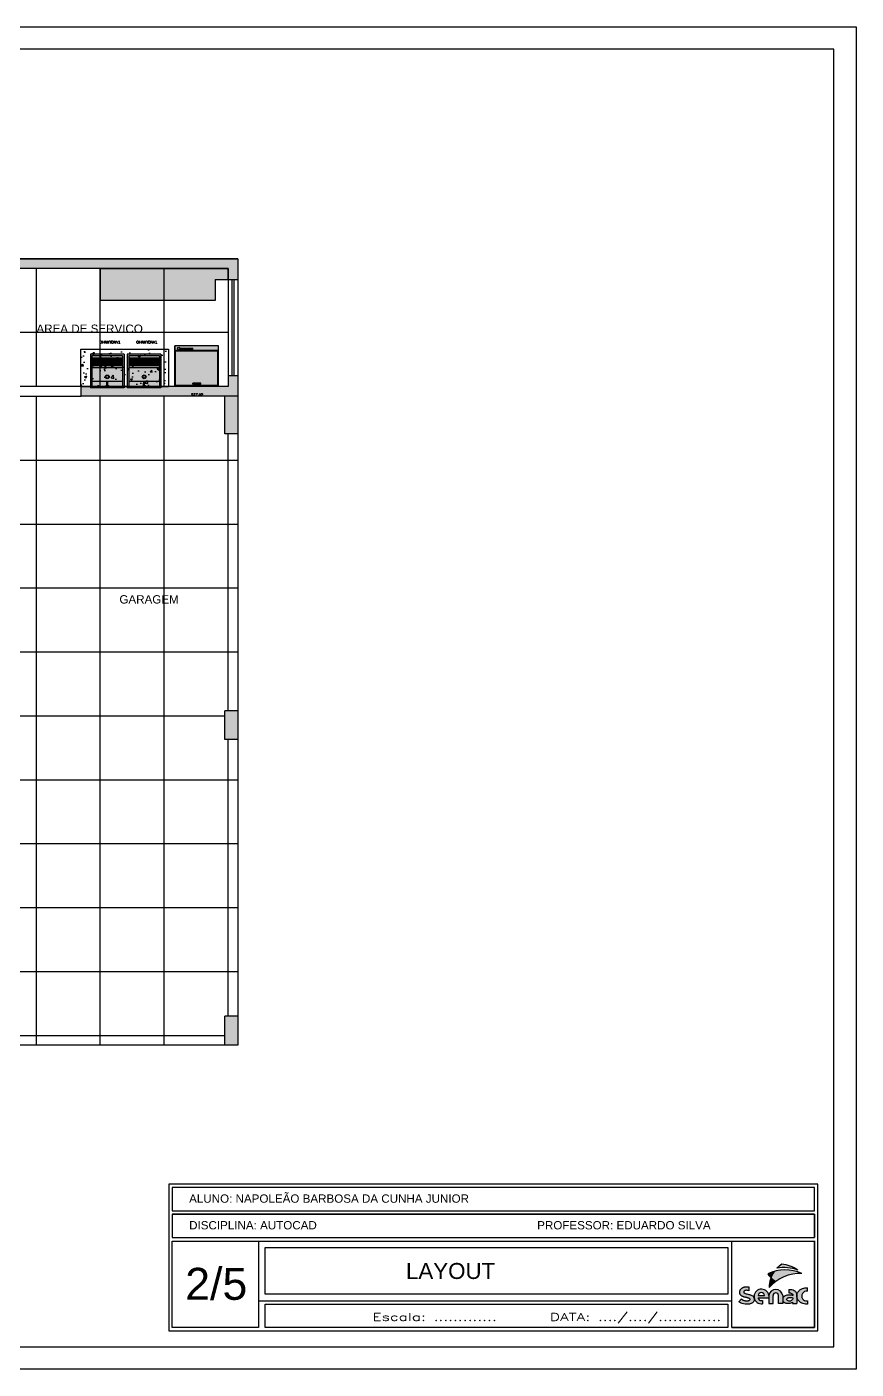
# Model space of a CAD drawing. Extents: x -39 to 242, y 20 to 69.
# Drawn here: x 103.84 to 116.82, y 37.49 to 58.49 of the extents above; entities that cross this region are included whole.
import ezdxf
from ezdxf.enums import TextEntityAlignment as Align

# ---------------------------------------------------------------- set-up
doc = ezdxf.new("R2010")
doc.units = 0
doc.header["$MEASUREMENT"] = 0
doc.layers.get('0').update_dxf_attribs({"linetype": 'CONTINUOUS'})
for name, color, linetype in [('01', 1, 'CONTINUOUS'), ('A6', 6, 'CONTINUOUS'), ('CARIMBO', 2, 'CONTINUOUS'), ('Esquadrias', 2, 'CONTINUOUS'), ('hatch', 1, 'CONTINUOUS'), ('MOBILIARIO', 2, 'CONTINUOUS'), ('PRANCHA', 2, 'CONTINUOUS'), ('solera', 1, 'CONTINUOUS'), ('Texto', 2, 'CONTINUOUS')]:
    doc.layers.add(name, color=color, linetype=linetype)
doc.styles.add('COPLAND', font='arial.ttf', dxfattribs={"height": 0.4})
doc.styles.add('R100-100', font='arial.ttf', dxfattribs={"height": 0.26})
doc.styles.add('R100-50', font='arial.ttf', dxfattribs={"height": 0.13})
doc.styles.add('ROMANS', font='romans.shx')
doc.styles.add('S16', font='SIMPLEX.SHX', dxfattribs={"height": 0.08})
pattern_1 = [(90, (106.9886134813946, 54.71120056739655), (-1, 0), []), (180, (106.9886134813946, 54.71120056739655), (-1.110223024625157e-16, -1), [])]

# ---------------------------------------------------------------- blocks, each defined once
blk = doc.blocks.new('A$C63566167')
h = blk.add_hatch(color=256)
h.dxf.hatch_style = 1
h.set_gradient(color1=(255, 255, 255), color2=(255, 246, 225))
h.paths.add_polyline_path([(2.732080184308927e-08, 0.7388508476098394), (2.732080184308927e-08, 0.2138508476098409), (0.5250000273208004, 0.2138508476098374), (0.5250000273208004, 0.7388508476098394)])
at = {"color": 2}
for p, q in [((2.732080184308927e-08, 0.2138508476098409), (2.732080184308927e-08, 0.7388508476098394)), ((0.02250002732080247, 0.7163508476098386), (0.2400000273208036, 0.7163508476098386)), ((0.02250002732080247, 0.2363508476098382), (0.02250002732080247, 0.7163508476098386)), ((0.02250002732080247, 0.6413508476098393), (0.2565000273208042, 0.6413508476098393)), ((0.2685000273207976, 0.6413508476098393), (0.5025000273207993, 0.6413508476098393)), ((0.2850000273207982, 0.7163508476098386), (0.5025000273207993, 0.7163508476098386)), ((0.5025000273207993, 0.2363508476098382), (0.5025000273207993, 0.7163508476098386)), ((0.5250000273208004, 0.2138508476098373), (0.5250000273208004, 0.7388508476098394)), ((2.732080184308927e-08, 0.2138508476098409), (0.5250000273208004, 0.2138508476098373)), ((0.02250002732080247, 0.2363508476098382), (0.5025000273207993, 0.2363508476098382))]:
    blk.add_line(p, q, dxfattribs=at)
at = {"color": 3}
for p, q in [((0.2550000273208042, 0.6951376441742418), (0.2550000273208042, 0.6638508476098401)), ((0.2550000273208042, 0.6638508476098401), (0.2700000273207976, 0.6638508476098401)), ((0.2565000273208042, 0.6638508476098401), (0.2565000273208042, 0.6367739494023468)), ((0.2565000273208042, 0.6367739494023468), (0.2685000273207976, 0.6367739494023468)), ((0.2685000273207976, 0.6638508476098401), (0.2685000273207976, 0.6367739494023468)), ((0.2700000273207976, 0.6951376441742418), (0.2700000273207976, 0.6638508476098401))]:
    blk.add_line(p, q, dxfattribs=at)
at = {"color": 1}
for p, q in [((0.02250002732080247, 0.4238508476098382), (0.5025000273207993, 0.4238508476098382)), ((0.02250002732080247, 0.393850847609837), (0.5025000273207993, 0.393850847609837)), ((0.02250002732080247, 0.3863508476098403), (0.5025000273207993, 0.3863508476098367)), ((0.02250002732080247, 0.3713508476098397), (0.5025000273207993, 0.3713508476098397)), ((0.02250002732080247, 0.3638508476098394), (0.5025000273207993, 0.3638508476098394)), ((0.02250002732080247, 0.3488508476098389), (0.5025000273207993, 0.3488508476098389)), ((0.02250002732080247, 0.3413508476098386), (0.5025000273207993, 0.3413508476098386)), ((0.02250002732080247, 0.326350847609838), (0.5025000273207993, 0.326350847609838)), ((0.02250002732080247, 0.3188508476098377), (0.5025000273207993, 0.3188508476098377)), ((0.02250002732080247, 0.3038508476098407), (0.5025000273207993, 0.3038508476098372)), ((0.02250002732080247, 0.2963508476098404), (0.5025000273207993, 0.2963508476098369)), ((0.02250002732080247, 0.2813508476098399), (0.5025000273207993, 0.2813508476098399)), ((0.02250002732080247, 0.2738508476098396), (0.5025000273207993, 0.2738508476098396))]:
    blk.add_line(p, q, dxfattribs=at)
at = {"color": 3}
blk.add_circle((0.2625000273207974, 0.7163508476098386), 0.0225, dxfattribs=at)
at = {"color": 1}
for centre, radius in [((0.2625000273207974, 0.7163508476098386), 0.004825787305273689), ((0.2625000273207974, 0.56635084760984), 0.03), ((0.2625000273207974, 0.56635084760984), 0.03), ((0.2625000273207974, 0.56635084760984), 0.0225)]:
    blk.add_circle(centre, radius, dxfattribs=at)
at = {"layer": 'MOBILIARIO'}
blk.add_line((2.732080184308927e-08, 0.7388508476098394), (0.5250000273208004, 0.7388508476098394), dxfattribs=at)
at = {"color": 2, "style": 'S16', "width": 1.1}
blk.add_text('TANQUINHO', height=0.04, dxfattribs=at).set_placement((0.0567025650726265, 0.003809630094707472, -0.65))
blk = doc.blocks.new('A$C29AD2058')
h = blk.add_hatch(color=256)
h.dxf.hatch_style = 1
h.set_gradient(color1=(255, 255, 255), color2=(128, 128, 128))
h.paths.add_polyline_path([(1.503788811252349e-07, 0.7860268439594604), (1.503788811252349e-07, 0.1610268439594605), (0.680000150378888, 0.1610268439594605), (0.680000150378888, 0.7860268439594604)])
at = {"color": 2}
for p, q in [((0.6800001503788877, 0.7860268439594051), (1.503788240597714e-07, 0.7860268439594051)), ((1.503788240597714e-07, 0.7860268439594051), (1.503788240597714e-07, 0.1610268439594051)), ((0.680000150378888, 0.7860268439594604), (1.503788811252349e-07, 0.7860268439594604)), ((1.503788811252349e-07, 0.1610268439594604), (1.503788811252349e-07, 0.7860268439594604)), ((0.6800001503788877, 0.7145982725309068), (1.503788809031903e-07, 0.7145982725309068)), ((0.08881484872405565, 0.7503125582451275), (0.1781005630097212, 0.7503125582451275)), ((0.08881484872405565, 0.7324554153880172), (0.08881484872405565, 0.7503125582451275)), ((0.08881484872405565, 0.7324554153880172), (0.1781005630097212, 0.7324554153880172)), ((0.1781005630097212, 0.7324554153880172), (0.1781005630097212, 0.7503125582451275)), ((0.1915397916155399, 0.7324554153880172), (0.1915397916155399, 0.7503125582451275)), ((0.1915397916155399, 0.7503125582451275), (0.2808255059012623, 0.7503125582451275)), ((0.1915397916155399, 0.7324554153880172), (0.2808255059012623, 0.7324554153880172)), ((0.2808255059012623, 0.7324554153880172), (0.2808255059012623, 0.7503125582451275)), ((0.6800001503788877, 0.1610268439594051), (0.6800001503788877, 0.7860268439594051)), ((0.680000150378888, 0.1610268439594604), (0.680000150378888, 0.7860268439594604)), ((1.503788240597714e-07, 0.1610268439594051), (0.6800001503788877, 0.1610268439594051)), ((0.680000150378888, 0.1610268439594604), (1.503788811252349e-07, 0.1610268439594604)), ((0.4032144360931653, 0.2056697011022948), (0.2767858646646033, 0.2056697011023516)), ((0.2767858646646033, 0.1878125582451275), (0.2767858646646033, 0.2056697011022948)), ((0.4032144360931653, 0.1878125582451275), (0.2767858646646033, 0.1878125582451275)), ((0.4032144360931653, 0.1878125582451275), (0.4032144360931653, 0.2056697011022948))]:
    blk.add_line(p, q, dxfattribs=at)
at = {"color": 1}
for p, q in [((0.6710715789503325, 0.7056697011022948), (0.008928721807492934, 0.7056697011022948)), ((0.008928721807492934, 0.1699554153880172), (0.008928721807492934, 0.7056697011022948)), ((0.6710715789503325, 0.1699554153880172), (0.6710715789503325, 0.7056697011022948)), ((0.6710715789503325, 0.1699554153880172), (0.008928721807492934, 0.1699554153880172))]:
    blk.add_line(p, q, dxfattribs=at)
at = {"color": 2}
blk.add_circle((0.05858721589403615, 0.7503125582451275), 0.01799272673440714, dxfattribs=at)
at = {"color": 2, "style": 'S16', "width": 1.1}
blk.add_text('SECAR', height=0.04, dxfattribs=at).set_placement((0.252306765305164, 5.837007677200745e-08, -0.65))
blk = doc.blocks.new('senac df')
at = {"layer": '01', "true_color": 0x293189}
h = blk.add_hatch(color=177, dxfattribs=at)
h.dxf.hatch_style = 1
h.paths.add_polyline_path([(23.12471126328184, 82.12019125206895, 0.122060802589952), (22.6253476645162, 82.30675493716714, 0.05607907093259493), (22.47227989289519, 82.1776000858851, -0.137222284474121)])
at = {"layer": '01', "true_color": 0xf8991e}
h = blk.add_hatch(color=30, dxfattribs=at)
h.dxf.hatch_style = 1
h.paths.add_polyline_path([(22.44204722868611, 81.76714917624855, -0.07746554295554431), (22.28575715491785, 81.88065218743425, 0.08687936141240542), (22.22726702009857, 81.57732143022167, -0.05318235970607735)])
h.paths.add_polyline_path([(22.39205478295402, 82.07984694884334, 0.04275965867840641), (22.18967337267238, 82.00361093599624, 0.0624523624756864), (22.28575715491785, 81.88065218743425, -0.06327505743186186)])
at = {"layer": '01', "true_color": 0xf26722}
h = blk.add_hatch(color=30, dxfattribs=at)
h.dxf.hatch_style = 1
h.paths.add_polyline_path([(22.44204722868611, 81.76714917624855, -0.1612747070521967), (23.25427099141837, 82.01639403080233, 0.1759057720063292), (22.39205478295402, 82.07984694884334, 0.06327505743186185), (22.28575715491785, 81.88065218743425, 0.0774655429555441)])
at = {"layer": '01', "true_color": 0x293189}
h = blk.add_hatch(color=177, dxfattribs=at)
h.dxf.hatch_style = 1
edge = h.paths.add_edge_path()
edge.add_spline(control_points=[(21.28400685629879, 81.13305418256323), (21.31646558337513, 81.11050911736248), (21.3747886334079, 81.06999930431274), (21.46562045382725, 81.0552096680025), (21.53128894327458, 81.05705917596401), (21.5718536865905, 81.05751180781141), (21.60434446767719, 81.05603429598374), (21.64784580459252, 81.0698664943803), (21.70033816715232, 81.094840833678), (21.75194185663629, 81.14053388243957), (21.76848782056344, 81.20719545105936), (21.75667407279239, 81.26179791722407), (21.73451244703251, 81.29884620810407), (21.7096236962975, 81.32326614640034), (21.67422464339397, 81.33963028758842), (21.63313200922257, 81.35291171285714), (21.58705951632012, 81.36043488389714), (21.53722064302235, 81.3755501828267), (21.48976503443583, 81.38680828744928), (21.45439555545753, 81.39937515608788), (21.43538372580585, 81.4221155861822), (21.43653274155031, 81.44372399995845), (21.44174935233349, 81.46280102205684), (21.46359033081978, 81.47367682720814), (21.48784753422252, 81.48556003062313), (21.52058544475745, 81.49172442414638), (21.56205142004298, 81.48524354291777), (21.59215934880299, 81.47655709050045), (21.61002540335551, 81.47140254685871)], knot_values=[0, 0, 0, 0, 0.1170465418040239, 0.2103135867818472, 0.2692988181208128, 0.3144219548998243, 0.3321721094722924, 0.366324336470911, 0.4490840558350866, 0.5070681563274516, 0.5654376660436878, 0.6459643796785843, 0.6674534803110195, 0.6943818134907365, 0.7491463655181009, 0.78236154089769, 0.8239652090854733, 0.8887703709138945, 0.9383756955747148, 0.9703618881101811, 1.000752297367376, 1.017988205684793, 1.033835485385243, 1.057256855152789, 1.085894329854917, 1.116536913852712, 1.154789815442737, 1.210616922878685, 1.210616922878685, 1.210616922878685, 1.210616922878685], degree=3, periodic=0)
edge.add_line((21.61002540335551, 81.47140254685871), (21.61027989235822, 81.58064914836669))
edge.add_line((21.61027989235822, 81.58064914836669), (21.60141912716766, 81.58224368998309))
edge.add_line((21.60141912716766, 81.58224368998309), (21.59255245922158, 81.58379822849547))
edge.add_line((21.59255245922158, 81.58379822849547), (21.58367398576451, 81.58527276079981))
edge.add_line((21.58367398576451, 81.58527276079981), (21.57477780404093, 81.5866272837921))
edge.add_line((21.57477780404093, 81.5866272837921), (21.56341220626393, 81.58811550501335))
edge.add_line((21.56341220626393, 81.58811550501335), (21.55690947087701, 81.58881849025856))
edge.add_line((21.55690947087701, 81.58881849025856), (21.54793426751366, 81.58960031447236))
edge.add_line((21.54793426751366, 81.58960031447236), (21.53893845257091, 81.5901616052132))
edge.add_line((21.53893845257091, 81.5901616052132), (21.52992811838224, 81.5904968183754))
edge.add_line((21.52992811838224, 81.5904968183754), (21.52090935728112, 81.59060040985335))
edge.add_line((21.52090935728112, 81.59060040985335), (21.51188826160103, 81.59046683554136))
edge.add_line((21.51188826160103, 81.59046683554136), (21.50287092367547, 81.59009055133383))
edge.add_line((21.50287092367547, 81.59009055133383), (21.4938634358379, 81.58946601312509))
edge.add_line((21.4938634358379, 81.58946601312509), (21.48089127582807, 81.58811550501335))
edge.add_line((21.48089127582807, 81.58811550501335), (21.47590260101572, 81.58744991233503))
edge.add_line((21.47590260101572, 81.58744991233503), (21.46696583646846, 81.58604555323193))
edge.add_line((21.46696583646846, 81.58604555323193), (21.45807527793971, 81.58436610752086))
edge.add_line((21.45807527793971, 81.58436610752086), (21.44924471851154, 81.58240303974635))
edge.add_line((21.44924471851154, 81.58240303974635), (21.44048795126605, 81.58014781445293))
edge.add_line((21.44048795126605, 81.58014781445293), (21.4318187692853, 81.57759189618508))
edge.add_line((21.4318187692853, 81.57759189618508), (21.42325096565139, 81.57472674948737))
edge.add_line((21.42325096565139, 81.57472674948737), (21.41479833344638, 81.57154383890429))
edge.add_line((21.41479833344638, 81.57154383890429), (21.40647466575237, 81.56803462898036))
edge.add_line((21.40647466575237, 81.56803462898036), (21.39902077334204, 81.56454898157668))
edge.add_line((21.39902077334204, 81.56454898157668), (21.39027144124424, 81.56000519410588))
edge.add_line((21.39027144124424, 81.56000519410588), (21.38242980410651, 81.55547812968182))
edge.add_line((21.38242980410651, 81.55547812968182), (21.37479212306688, 81.55061024757843))
edge.add_line((21.37479212306688, 81.55061024757843), (21.36738167581602, 81.54540240325956))
edge.add_line((21.36738167581602, 81.54540240325956), (21.36022174004463, 81.53985545218903))
edge.add_line((21.36022174004463, 81.53985545218903), (21.35333559344336, 81.53397024983066))
edge.add_line((21.35333559344336, 81.53397024983066), (21.34674651370291, 81.52774765164827))
edge.add_line((21.34674651370291, 81.52774765164827), (21.34047777851395, 81.5211885131057))
edge.add_line((21.34047777851395, 81.5211885131057), (21.33740300136958, 81.51770406059543))
edge.add_line((21.33740300136958, 81.51770406059543), (21.32900341072503, 81.5070769325958))
edge.add_line((21.32900341072503, 81.5070769325958), (21.32386827407533, 81.49956066537389))
edge.add_line((21.32386827407533, 81.49956066537389), (21.31918714589766, 81.49176965823648))
edge.add_line((21.31918714589766, 81.49176965823648), (21.31499959976189, 81.48372822549725))
edge.add_line((21.31499959976189, 81.48372822549725), (21.31134520923789, 81.47546068146984))
edge.add_line((21.31134520923789, 81.47546068146984), (21.30705412994644, 81.46305142626989))
edge.add_line((21.30705412994644, 81.46305142626989), (21.30579287346346, 81.45834451935376))
edge.add_line((21.30579287346346, 81.45834451935376), (21.30394640300157, 81.44954458348867))
edge.add_line((21.30394640300157, 81.44954458348867), (21.30271491121314, 81.44061594170078))
edge.add_line((21.30271491121314, 81.44061594170078), (21.3020883785785, 81.43158300435645))
edge.add_line((21.3020883785785, 81.43158300435645), (21.30200122359611, 81.42560140269401))
edge.add_line((21.30200122359611, 81.42560140269401), (21.30262388800599, 81.4133256592191))
edge.add_line((21.30262388800599, 81.4133256592191), (21.30381150133709, 81.4042287907934))
edge.add_line((21.30381150133709, 81.4042287907934), (21.30564397282161, 81.39526330037161))
edge.add_line((21.30564397282161, 81.39526330037161), (21.30814542054489, 81.38651251626551))
edge.add_line((21.30814542054489, 81.38651251626551), (21.31133996259226, 81.37805976678688))
edge.add_line((21.31133996259226, 81.37805976678688), (21.31625623466846, 81.3681932247544))
edge.add_line((21.31625623466846, 81.3681932247544), (21.3198973691189, 81.36237360832531))
edge.add_line((21.3198973691189, 81.36237360832531), (21.3252330157514, 81.3552248669752))
edge.add_line((21.3252330157514, 81.3552248669752), (21.33118521595607, 81.34851947596981))
edge.add_line((21.33118521595607, 81.34851947596981), (21.33768033002407, 81.34223453915264))
edge.add_line((21.33768033002407, 81.34223453915264), (21.34464471824657, 81.33634716036723))
edge.add_line((21.34464471824657, 81.33634716036723), (21.35200474091472, 81.33083444345712))
edge.add_line((21.35200474091472, 81.33083444345712), (21.35968675831968, 81.32567349226582))
edge.add_line((21.35968675831968, 81.32567349226582), (21.36761713075262, 81.32084141063689))
edge.add_line((21.36761713075262, 81.32084141063689), (21.37572221850469, 81.31631530241384))
edge.add_line((21.37572221850469, 81.31631530241384), (21.38252190673995, 81.31277837059645))
edge.add_line((21.38252190673995, 81.31277837059645), (21.3921825084608, 81.3080930340756))
edge.add_line((21.3921825084608, 81.3080930340756), (21.40048020095614, 81.30436687983075))
edge.add_line((21.40048020095614, 81.30436687983075), (21.40882460477397, 81.30088442563245))
edge.add_line((21.40882460477397, 81.30088442563245), (21.41721880150171, 81.29763627717368))
edge.add_line((21.41721880150171, 81.29763627717368), (21.42566587272681, 81.29461304014748))
edge.add_line((21.42566587272681, 81.29461304014748), (21.43416890003672, 81.29180532024687))
edge.add_line((21.43416890003672, 81.29180532024687), (21.44273096501888, 81.28920372316486))
edge.add_line((21.44273096501888, 81.28920372316486), (21.45563520689348, 81.28568162543965))
edge.add_line((21.45563520689348, 81.28568162543965), (21.46004410187105, 81.28458047636762))
edge.add_line((21.46004410187105, 81.28458047636762), (21.46879082113562, 81.2825195194357))
edge.add_line((21.46879082113562, 81.2825195194357), (21.47757881625251, 81.28056839945071))
edge.add_line((21.47757881625251, 81.28056839945071), (21.48639119629105, 81.2786787513254))
edge.add_line((21.48639119629105, 81.2786787513254), (21.49521107032059, 81.27680220997256))
edge.add_line((21.49521107032059, 81.27680220997256), (21.50402154741044, 81.2748904103049))
edge.add_line((21.50402154741044, 81.2748904103049), (21.51280573662996, 81.27289498723523))
edge.add_line((21.51280573662996, 81.27289498723523), (21.52154674704849, 81.27076757567627))
edge.add_line((21.52154674704849, 81.27076757567627), (21.53104797537526, 81.26822962270319))
edge.add_line((21.53104797537526, 81.26822962270319), (21.5388398260142, 81.26594388048295))
edge.add_line((21.5388398260142, 81.26594388048295), (21.54741787756869, 81.26330143707925))
edge.add_line((21.54741787756869, 81.26330143707925), (21.5560109645796, 81.26065042734459))
edge.add_line((21.5560109645796, 81.26065042734459), (21.56466821863919, 81.2581088220049))
edge.add_line((21.56466821863919, 81.2581088220049), (21.56967408649882, 81.25674807772091))
edge.add_line((21.56967408649882, 81.25674807772091), (21.58225741524553, 81.25356507522602))
edge.add_line((21.58225741524553, 81.25356507522602), (21.59095393375545, 81.25103824579931))
edge.add_line((21.59095393375545, 81.25103824579931), (21.59933845212823, 81.24778726687393))
edge.add_line((21.59933845212823, 81.24778726687393), (21.60784018305924, 81.24297013313651))
edge.add_line((21.60784018305924, 81.24297013313651), (21.61439392408964, 81.23753013402138))
edge.add_line((21.61439392408964, 81.23753013402138), (21.62047541921132, 81.23037191948255))
edge.add_line((21.62047541921132, 81.23037191948255), (21.62504685447532, 81.22224641818048))
edge.add_line((21.62504685447532, 81.22224641818048), (21.62807296550375, 81.2103623007516))
edge.add_line((21.62807296550375, 81.2103623007516), (21.62800909778742, 81.2044136168343))
edge.add_line((21.62800909778742, 81.2044136168343), (21.62607800012857, 81.19543092287941))
edge.add_line((21.62607800012857, 81.19543092287941), (21.62225515607517, 81.18696378475377))
edge.add_line((21.62225515607517, 81.18696378475377), (21.61703684739882, 81.17959149744274))
edge.add_line((21.61703684739882, 81.17959149744274), (21.61038358105654, 81.17318108818036))
edge.add_line((21.61038358105654, 81.17318108818036), (21.60295157922229, 81.16806173422633))
edge.add_line((21.60295157922229, 81.16806173422633), (21.59486378404953, 81.16386435634273))
edge.add_line((21.59486378404953, 81.16386435634273), (21.58346666506031, 81.1593119196192))
edge.add_line((21.58346666506031, 81.1593119196192), (21.57771581704531, 81.15736874995044))
edge.add_line((21.57771581704531, 81.15736874995044), (21.56899427446207, 81.15480632912745))
edge.add_line((21.56899427446207, 81.15480632912745), (21.56021446651854, 81.15272241172728))
edge.add_line((21.56021446651854, 81.15272241172728), (21.5513819819902, 81.15115926752513))
edge.add_line((21.5513819819902, 81.15115926752513), (21.54208167553236, 81.15012654772491))
edge.add_line((21.54208167553236, 81.15012654772491), (21.53358203731346, 81.14974735541782))
edge.add_line((21.53358203731346, 81.14974735541782), (21.52463037543287, 81.14987060628899))
edge.add_line((21.52463037543287, 81.14987060628899), (21.51565786254397, 81.15045309045176))
edge.add_line((21.51565786254397, 81.15045309045176), (21.50667493726533, 81.15141897737024))
edge.add_line((21.50667493726533, 81.15141897737024), (21.49769203821551, 81.15269243650853))
edge.add_line((21.49769203821551, 81.15269243650853), (21.48871960401306, 81.15419763733073))
edge.add_line((21.48871960401306, 81.15419763733073), (21.48092391812293, 81.15563786146711))
edge.add_line((21.48092391812293, 81.15563786146711), (21.47085168350739, 81.15763399560852))
edge.add_line((21.47085168350739, 81.15763399560852), (21.46199494153017, 81.1595736551165))
edge.add_line((21.46199494153017, 81.1595736551165), (21.45322411816791, 81.16174381941956))
edge.add_line((21.45322411816791, 81.16174381941956), (21.44456547854222, 81.16421052900455))
edge.add_line((21.44456547854222, 81.16421052900455), (21.43604528777472, 81.16703982435831))
edge.add_line((21.43604528777472, 81.16703982435831), (21.42515810795992, 81.17128489370447))
edge.add_line((21.42515810795992, 81.17128489370447), (21.41158022342302, 81.17830863682875))
edge.add_line((21.41158022342302, 81.17830863682875), (21.40388446952105, 81.1830455882821))
edge.add_line((21.40388446952105, 81.1830455882821), (21.39646837049671, 81.1882241919472))
edge.add_line((21.39646837049671, 81.1882241919472), (21.38619779183591, 81.1965123246942))
edge.add_line((21.38619779183591, 81.1965123246942), (21.38259271598842, 81.19976427059947))
edge.add_line((21.38259271598842, 81.19976427059947), (21.37612130740367, 81.20601930224241))
edge.add_line((21.37612130740367, 81.20601930224241), (21.36985001607406, 81.21247512093727))
edge.add_line((21.36985001607406, 81.21247512093727), (21.36367878337201, 81.2190313331581))
edge.add_line((21.36367878337201, 81.2190313331581), (21.28400685629879, 81.13305418256323))
edge = h.paths.add_edge_path()
edge.add_arc((21.98940851089095, 81.29533893875042), 0.2303844568207524, 9.120407305466284, 278.663521106106)
edge.add_line((22.02411165303033, 81.06758317072193), (22.02411165303033, 81.16631278986004))
edge.add_spline(control_points=[(22.02411165303033, 81.16631278986003), (22.01052378622247, 81.16578520698667), (21.98365020946837, 81.16474177323494), (21.93509773939263, 81.17428885824167), (21.89176911706384, 81.20648546959453), (21.88815512293883, 81.24042006657842), (21.88701341003855, 81.25114049550061)], knot_values=[0, 0, 0, 0, 0.04058585779034729, 0.08026919750412398, 0.1488738225000278, 0.1805558110187339, 0.1805558110187339, 0.1805558110187339, 0.1805558110187339], degree=3, periodic=0)
edge.add_line((21.88701341003855, 81.25114049550061), (22.21688031199379, 81.25114049550061))
edge.add_line((22.21688031199379, 81.25114049550061), (22.21688031199379, 81.33185712117542))
h.paths.add_polyline_path([(21.887971521842, 81.33033298420486, -0.8846075214404191), (22.08568952886458, 81.33033298420486)], flags=16)
h.paths.add_polyline_path([(22.35249351663758, 81.32505067618348, -1), (22.52328813003926, 81.32505067618348), (22.52328813003926, 81.0791812096532), (22.65890133468305, 81.0791812096532), (22.65890133468305, 81.33185712117542, 0.8201310592314983), (22.21688031199379, 81.33185712117542), (22.21688031199379, 81.25114049550061), (22.21688031199379, 81.0791812096532), (22.35249351663758, 81.0791812096532)])
edge = h.paths.add_edge_path()
edge.add_spline(control_points=[(23.09125295282868, 81.32993564227725), (23.09158395652497, 81.34191595425283), (23.09264669990266, 81.36290681089726), (23.08574394868253, 81.40197516551237), (23.06580478769608, 81.43880734057905), (23.02819690223114, 81.47599562929733), (22.97467822814584, 81.50548177820937), (22.90888241160081, 81.51419530570011), (22.86453322236353, 81.51322152555201), (22.84575992481211, 81.51280931814114)], knot_values=[0, 0, 0, 3.601025033717065e-11, 0.03589685289229289, 0.06283103389165084, 0.1181243715006328, 0.1579725824448673, 0.2205898683946723, 0.2974174022543364, 0.3538105935848078, 0.3538105935848078, 0.3538105935848078, 0.3538105935848078], degree=3, periodic=0)
edge.add_line((22.84575992481211, 81.51280931814114), (22.84575992481211, 81.40792220634927))
edge.add_spline(control_points=[(22.84575992481211, 81.40792220634927), (22.8533909951331, 81.4079212335589), (22.86923304967899, 81.40791921405211), (22.89740313573231, 81.40793781105228), (22.93092513012447, 81.39447067986168), (22.95564869388534, 81.37485699007907), (22.96970223859372, 81.35114329709235), (22.96617419328636, 81.33916875990525), (22.96731548700491, 81.32499088318507), (22.94973335908056, 81.33547180329337), (22.92619184848442, 81.33682704931134), (22.8871396957258, 81.33803641866196), (22.83621574269645, 81.34230210203228), (22.78372369298665, 81.33574847434105), (22.73234531402221, 81.32198237504457), (22.70087768813024, 81.29797254189299), (22.67379212663221, 81.27949384393676), (22.6638285314243, 81.26185429145096), (22.65890133468305, 81.2512058303841)], knot_values=[0, 0, 0, 0, 0.02292818971989163, 0.04759877931963437, 0.08384156327373264, 0.1286360896759426, 0.1409286221694976, 0.1628370626423538, 0.1651654007277449, 0.179695667776556, 0.1964941945974233, 0.250687206844104, 0.2876467794412468, 0.3519702982388161, 0.4080017012140835, 0.4440341584914037, 0.4702679379263926, 0.5047630191383674, 0.5047630191383674, 0.5047630191383674, 0.5047630191383674], degree=3, periodic=0)
edge.add_line((22.65890133468305, 81.25120583038411), (22.65890133468305, 81.16200879609012))
edge.add_spline(control_points=[(22.65890133468305, 81.16200879609013), (22.66999565155044, 81.14202706914591), (22.69277406892438, 81.10100136908446), (22.76259252954079, 81.0765703738626), (22.82558544912181, 81.06888819090591), (22.88407176357233, 81.07894713987373), (22.92722512830711, 81.09741788415171), (22.95184725665542, 81.11569141948345), (22.96150043515991, 81.12285561325132)], knot_values=[0, 0, 0, 0, 0.06639583106812998, 0.1363213228933658, 0.2095361815275619, 0.2566538939424002, 0.312487827447, 0.3484940224273204, 0.3484940224273204, 0.3484940224273204, 0.3484940224273204], degree=3, periodic=0)
edge.add_line((22.96150043515991, 81.12285561325132), (22.96150043515991, 81.07760761643601))
edge.add_line((22.96150043515991, 81.07760761643601), (23.09125295282934, 81.07909921156127))
edge.add_spline(control_points=[(23.09125295282934, 81.07909921156127), (23.09157820329625, 81.13961669012596), (23.09202768300677, 81.22324878757945), (23.09061368797357, 81.30679815924846), (23.09125295282834, 81.32993564226524)], knot_values=[0.3538105935487975, 0.3538105935487975, 0.3538105935487975, 0.3538105935487975, 0.53531971242283, 0.6046470242527817, 0.6046470242527817, 0.6046470242527817, 0.6046470242887919], degree=3, periodic=0)
edge = h.paths.add_edge_path(flags=16)
edge.add_spline(control_points=[(22.97061851619696, 81.24510004490003), (22.96724697184049, 81.24987670694169), (22.9540303075651, 81.26860152022803), (22.90662190676688, 81.2620242274925), (22.87045195987911, 81.26685032215104), (22.83821018600077, 81.25901407995772), (22.81414949221391, 81.25535790086471), (22.79189000838034, 81.23771705925934), (22.77636590664713, 81.21869177479678), (22.77652162703908, 81.18841059752876), (22.80728045852707, 81.16509806938647), (22.84760257896781, 81.1501755759108), (22.90281311022319, 81.14760959691822), (22.94510657397944, 81.18005641963171), (22.97287120575668, 81.21550358762087), (22.97121593621086, 81.23725097584261), (22.97061851619696, 81.24510004490003)], knot_values=[0, 0, 0, 0, 0.01688874586801269, 0.06620493772864, 0.1223245729698048, 0.1300604124884419, 0.1654732948244443, 0.19348934545682, 0.2133214933409269, 0.2373426305082509, 0.2747180988150443, 0.3185455175290917, 0.368519057532726, 0.4312014026625527, 0.4720084276659519, 0.4950541753922108, 0.4950541753922108, 0.4950541753922108, 0.4950541753922108], degree=3, periodic=0)
edge = h.paths.add_edge_path()
edge.add_line((23.42374192811599, 81.46090294035295), (23.42374192811599, 81.56927610362206))
edge.add_spline(control_points=[(23.42374192811599, 81.56927610362206), (23.40854453227118, 81.56973349668993), (23.36997673950542, 81.57089426404994), (23.30529012530925, 81.55785582558926), (23.22600062001092, 81.5277903423458), (23.14643860713173, 81.46850542386704), (23.09989571005954, 81.39397539067501), (23.09201303945634, 81.34362761074244), (23.09125295282834, 81.32993564226521)], knot_values=[0.481185068371087, 0.481185068371087, 0.481185068371087, 0.481185068371087, 0.5267023306364078, 0.5966983021013849, 0.677380729316007, 0.7795732016108928, 0.8895853863061398, 0.9302280848494399, 0.9302280848494399, 0.9302280848494399, 0.9302280848494399], degree=3, periodic=0)
edge.add_spline(control_points=[(23.09125295282834, 81.32993564226521), (23.09004188804634, 81.30811989099647), (23.09507498353152, 81.25887118128858), (23.13282261579204, 81.17837666644954), (23.21992592191621, 81.09076891295494), (23.3325561271991, 81.0574116884823), (23.40506332484619, 81.05508120004194), (23.42408285875149, 81.05446988412646)], knot_values=[0, 0, 0, 0, 0.06475701458016092, 0.1443490612267846, 0.2632332803439829, 0.4240136211683113, 0.4811850683710871, 0.4811850683710871, 0.4811850683710871, 0.4811850683710871], degree=3, periodic=0)
edge.add_line((23.42408285875149, 81.05446988412646), (23.42374192811599, 81.15859183140307))
edge.add_arc((23.40226743769431, 81.30974738587801), 0.1526733617482022, 81.91416705569912, 278.0858329443009, ccw=False)
at = {"color": 2, "linetype": 'Continuous'}
for p, q in [((21.06165171517808, 80.32818140833248), (21.06165171517808, 83.03167147656475)), ((21.06165171517808, 80.3803082527289), (21.06165171517808, 83.02499643642767)), ((23.64651720957242, 83.03085036924813), (23.64651720957242, 80.32818140833248)), ((23.64651720957242, 80.32818140833248), (21.06165171517808, 80.32818140833248))]:
    blk.add_line(p, q, dxfattribs=at)
at = {"layer": '01', "color": 177, "true_color": 0x293189}
for p, q in [((23.42374192811599, 81.46090294035295), (23.42374192811599, 81.56927610362206)), ((21.88797152184202, 81.33033298420486), (22.08568952886458, 81.33033298420486)), ((22.02411165303033, 81.16631278986004), (22.02411165303033, 81.06758317072193)), ((23.42374192811599, 81.15859183140307), (23.42408285875149, 81.05446988412646))]:
    blk.add_line(p, q, dxfattribs=at)
at = {"layer": '01'}
blk.add_lwpolyline([(21.06165171517808, 83.02499643642767), (23.64651720957242, 83.02499643642767), (23.64651720957242, 80.32818140833248), (21.06165171517808, 80.32818140833248)], close=True, dxfattribs=at)
at = {"layer": '01', "color": 177, "true_color": 0x293189}
for points in [[(21.61002540335551, 81.47140254685871), (21.61027989235822, 81.58064914836669), (21.60141912716765, 81.58224368998309), (21.59255245922158, 81.58379822849547), (21.58367398576451, 81.58527276079981), (21.57477780404093, 81.5866272837921), (21.56341220626393, 81.58811550501335), (21.55690947087701, 81.58881849025856), (21.54793426751366, 81.58960031447236), (21.53893845257091, 81.5901616052132), (21.52992811838224, 81.5904968183754), (21.52090935728112, 81.59060040985335), (21.51188826160103, 81.59046683554136), (21.50287092367547, 81.59009055133383), (21.4938634358379, 81.58946601312509), (21.48089127582807, 81.58811550501335), (21.47590260101572, 81.58744991233503), (21.46696583646846, 81.58604555323193), (21.45807527793971, 81.58436610752086), (21.44924471851154, 81.58240303974635), (21.44048795126605, 81.58014781445293), (21.4318187692853, 81.57759189618508), (21.42325096565139, 81.57472674948737), (21.41479833344638, 81.57154383890429), (21.40647466575237, 81.56803462898036), (21.39902077334204, 81.56454898157668), (21.39027144124424, 81.56000519410588), (21.38242980410651, 81.55547812968182), (21.37479212306688, 81.55061024757843), (21.36738167581602, 81.54540240325956), (21.36022174004463, 81.53985545218903), (21.35333559344336, 81.53397024983066), (21.34674651370291, 81.52774765164827), (21.34047777851395, 81.5211885131057), (21.33740300136958, 81.51770406059543), (21.32900341072503, 81.5070769325958), (21.32386827407533, 81.49956066537389), (21.31918714589766, 81.49176965823648), (21.31499959976189, 81.48372822549725), (21.31134520923789, 81.47546068146984), (21.30705412994644, 81.46305142626989), (21.30579287346346, 81.45834451935376), (21.30394640300157, 81.44954458348867), (21.30271491121314, 81.44061594170078), (21.3020883785785, 81.43158300435645), (21.30200122359611, 81.42560140269401), (21.30262388800599, 81.4133256592191), (21.30381150133709, 81.4042287907934), (21.30564397282161, 81.39526330037161), (21.30814542054489, 81.38651251626551), (21.31133996259226, 81.37805976678688), (21.31625623466846, 81.3681932247544), (21.3198973691189, 81.36237360832531), (21.3252330157514, 81.3552248669752), (21.33118521595607, 81.34851947596981), (21.33768033002407, 81.34223453915264), (21.34464471824657, 81.33634716036723), (21.35200474091472, 81.33083444345712), (21.35968675831968, 81.32567349226582), (21.36761713075262, 81.32084141063689), (21.37572221850469, 81.31631530241384), (21.38252190673995, 81.31277837059645), (21.3921825084608, 81.3080930340756), (21.40048020095614, 81.30436687983075), (21.40882460477397, 81.30088442563245), (21.41721880150171, 81.29763627717368), (21.42566587272681, 81.29461304014748), (21.43416890003672, 81.29180532024687), (21.44273096501888, 81.28920372316486), (21.45563520689348, 81.28568162543965), (21.46004410187105, 81.28458047636762), (21.46879082113562, 81.2825195194357), (21.47757881625251, 81.28056839945071), (21.48639119629105, 81.2786787513254), (21.49521107032058, 81.27680220997256), (21.50402154741044, 81.2748904103049), (21.51280573662996, 81.27289498723523), (21.52154674704849, 81.27076757567627), (21.53104797537526, 81.26822962270319), (21.5388398260142, 81.26594388048295), (21.54741787756869, 81.26330143707925), (21.5560109645796, 81.26065042734459), (21.56466821863919, 81.2581088220049), (21.56967408649882, 81.25674807772091), (21.58225741524553, 81.25356507522602), (21.59095393375545, 81.25103824579931), (21.59933845212823, 81.24778726687393), (21.60784018305924, 81.24297013313651), (21.61439392408964, 81.23753013402138), (21.62047541921132, 81.23037191948255), (21.62504685447532, 81.22224641818048), (21.62807296550375, 81.2103623007516), (21.62800909778742, 81.2044136168343), (21.62607800012857, 81.19543092287941), (21.62225515607517, 81.18696378475377), (21.61703684739882, 81.17959149744274), (21.61038358105654, 81.17318108818036), (21.60295157922229, 81.16806173422633), (21.59486378404953, 81.16386435634273), (21.58346666506031, 81.1593119196192), (21.57771581704531, 81.15736874995044), (21.56899427446207, 81.15480632912745), (21.56021446651854, 81.15272241172728), (21.5513819819902, 81.15115926752513), (21.54208167553236, 81.15012654772491), (21.53358203731346, 81.14974735541782), (21.52463037543287, 81.14987060628899), (21.51565786254397, 81.15045309045176), (21.50667493726533, 81.15141897737024), (21.4976920382155, 81.15269243650853), (21.48871960401306, 81.15419763733073), (21.48092391812293, 81.15563786146711), (21.47085168350739, 81.15763399560852), (21.46199494153017, 81.1595736551165), (21.45322411816791, 81.16174381941956), (21.44456547854222, 81.16421052900455), (21.43604528777472, 81.16703982435831), (21.42768981098703, 81.1702977459677), (21.42344446375716, 81.17217134966555), (21.41158022342302, 81.17830863682875), (21.40388446952105, 81.1830455882821), (21.39646837049671, 81.1882241919472), (21.38619779183591, 81.1965123246942), (21.38259271598842, 81.19976427059947), (21.37612130740367, 81.20601930224241), (21.36985001607406, 81.21247512093727), (21.36367878337201, 81.2190313331581), (21.28400685629879, 81.13305418256323)], [(22.84575992481211, 81.51280931814114), (22.84575992481211, 81.40792220634927)], [(21.88701341003855, 81.25114049550061), (22.21688031199379, 81.25114049550061)], [(22.21688031199379, 81.33185712117542), (22.21688031199379, 81.0791812096532), (22.35249351663758, 81.0791812096532), (22.35249351663758, 81.32505067618348)], [(22.65890133468305, 81.33185712117542), (22.65890133468305, 81.0791812096532), (22.52328813003926, 81.0791812096532), (22.52328813003926, 81.32505067618348)], [(22.96150043515991, 81.12285561325132), (22.96150043515991, 81.07760761643601), (23.09125295282934, 81.07909921156127)]]:
    blk.add_lwpolyline(points, dxfattribs=at)
for centre, radius, start, end in [((23.1227742372673, 81.56194872012946), 0.8956391551383163, 123.7373921555034, 136.5763208705959), ((22.69587407558585, 80.98263809051144), 1.21570083857851, 69.34445468579513, 100.5982916872857), ((22.49861029658166, 81.20593494518114), 1.108091609564405, 55.59587831047986, 83.43245441538109), ((21.98940851089095, 81.29533893875042), 0.2303844568207547, 9.120407305466143, 278.6635211061068), ((21.98683052535329, 81.31818136848463), 0.09960303378841745, 7.007568778803408, 172.9924312211956), ((22.43789082333842, 81.28774494206775), 0.2253697638780394, 11.28751524698183, 168.7124847530182), ((22.43789082333842, 81.32505067618348), 0.08539730670083756, 0, 180), ((23.40226743769431, 81.30974738587801), 0.1526733617482022, 81.91416705569911, 278.0858329443009)]:
    blk.add_arc(centre, radius, start, end, dxfattribs=at)
at = {"layer": '01', "color": 30, "true_color": 0xf8991e}
for centre, radius, start, end in [((22.73577305368395, 80.86064269956681), 1.266728562513502, 65.83784470866426, 115.5380407376259), ((22.72800565473254, 82.32525968973233), 0.6271041115222318, 210.857941953553, 242.8708132063565), ((23.1227742372673, 81.56194872012946), 0.8956391551383163, 144.672850028238, 179.0165295301141), ((23.22447681849258, 80.6654506602931), 1.351271876072003, 88.73658384991577, 137.5595112656138)]:
    blk.add_arc(centre, radius, start, end, dxfattribs=at)
at = {"layer": '01', "color": 177, "true_color": 0x293189}
for points in [[(21.61002540335551, 81.47140254685871), (21.55601509955147, 81.48552887007676), (21.51798743050074, 81.48967385097225), (21.48784529361183, 81.48415845997687), (21.46161418723932, 81.47266785443193), (21.4425166312725, 81.45910894894948), (21.43722434809297, 81.44417147886074), (21.43722434809297, 81.42693557054332), (21.45515524426128, 81.4023986608475), (21.48430420910404, 81.38922845350245), (21.53219226915689, 81.37628929050481), (21.59488663237357, 81.35988423578186), (21.63560245485655, 81.35133514189926), (21.66727757063097, 81.34133839662022), (21.71574472917462, 81.31584152031226), (21.73478593617205, 81.29680031331483), (21.74608271983277, 81.27852015672596), (21.76275749213505, 81.19973879105169), (21.7467815067381, 81.14359818582597), (21.70578055607895, 81.10259723516681), (21.63191508450871, 81.06527347250892), (21.59878013276864, 81.05700004624475), (21.58102997819617, 81.05700004624475), (21.53590684141716, 81.05700004624475), (21.47692161007819, 81.05700004624475), (21.38528985244864, 81.07438862504273), (21.28400685629879, 81.13305418256323)], [(22.84575992481211, 81.51280931814114), (22.90215311614259, 81.51280931814114), (22.97786631463464, 81.49977162152476), (23.03269328029774, 81.46952383919452), (23.06087022047456, 81.4413468990177), (23.08647569252469, 81.39233962420028), (23.09125295282934, 81.36583249515755), (23.09125295282934, 81.32993564230127), (23.09125295282934, 81.2606083304353), (23.09125295282934, 81.07909921156127)], [(23.42408285875149, 81.05446988412646), (23.36699873884595, 81.05762862277817), (23.21441354039337, 81.10830480267339), (23.13034970287953, 81.19236864018723), (23.09771068683347, 81.2649605717013), (23.09771068683347, 81.37036028482476), (23.15287253826261, 81.46554353402507), (23.23423708517794, 81.52737485213333), (23.30933854288446, 81.55686086765931), (23.37822466585067, 81.56927610362206), (23.42374192811599, 81.56927610362206)], [(21.88701341003855, 81.25114049550061), (21.89317615441485, 81.22006367168845), (21.9447709283977, 81.17484670730022), (21.98352579523998, 81.16631278986003), (22.02411165303033, 81.16631278986003)], [(22.96150043515991, 81.12285561325132), (22.93194162817031, 81.10229538449985), (22.88071559122216, 81.08008454774878), (22.83426621009187, 81.07217671518728), (22.7614243245755, 81.07955744951698), (22.69755604771706, 81.10802528431583), (22.65890133468305, 81.16200879609013)], [(22.97061851619696, 81.24510004490003), (22.95969422817643, 81.25797986121233), (22.91082629479013, 81.26461400518016), (22.85473232449601, 81.26291696179698), (22.84718107361334, 81.26123713348281), (22.81304750944469, 81.2518046347424), (22.79054427404503, 81.23511621092277), (22.77922525605129, 81.21883143516888), (22.77922525605129, 81.19481029800156), (22.80565370314105, 81.1683818509118), (22.8466436847217, 81.152868500495), (22.89661722472533, 81.152868500495), (22.94900266762863, 81.18729003100717), (22.9703700720637, 81.2220556363857), (22.97061851619696, 81.24510004490003)]]:
    blk.add_spline(points, degree=3, dxfattribs=at)
blk.add_open_spline([(22.84575992481211, 81.40792220634927), (22.8533909951331, 81.4079212335589), (22.86923304967899, 81.40791921405211), (22.89740313573231, 81.40793781105228), (22.93092513012447, 81.39447067986168), (22.95564869388534, 81.37485699007907), (22.96970223859372, 81.35114329709235), (22.96617419328636, 81.33916875990525), (22.96731548700491, 81.32499088318507), (22.94973335908056, 81.33547180329337), (22.92619184848442, 81.33682704931134), (22.8871396957258, 81.33803641866196), (22.83621574269645, 81.34230210203228), (22.78372369298665, 81.33574847434105), (22.73234531402221, 81.32198237504457), (22.70087768813024, 81.29797254189299), (22.67379212663221, 81.27949384393676), (22.6638285314243, 81.26185429145096), (22.65890133468305, 81.2512058303841)], degree=3, knots=[0, 0, 0, 0, 0.02292818971989163, 0.04759877931963437, 0.08384156327373264, 0.1286360896759426, 0.1409286221694976, 0.1628370626423538, 0.1651654007277449, 0.179695667776556, 0.1964941945974233, 0.250687206844104, 0.2876467794412468, 0.3519702982388161, 0.4080017012140835, 0.4440341584914037, 0.4702679379263926, 0.5047630191383674, 0.5047630191383674, 0.5047630191383674, 0.5047630191383674], dxfattribs=at)

msp = doc.modelspace()

# ---------------------------------------------------------------- hatches: boundary and pattern name
at = {"true_color": 0x636466}
h = msp.add_hatch(dxfattribs=at)
h.set_pattern_fill('AR-CONC', color=251, scale=0.05)
h.set_pattern_definition([(49.99999999999999, (11.27221205464885, 22.13553558320604), (0.3586300913003768, -0.03137606749129756), [0.03750000000000001, -0.4125]), (355, (11.27221205464885, 22.13553558320604), (-0.06937566680650001, 0.376096066850006), [0.03, -0.33]), (100.45144446, (11.30209789514885, 22.13292091120604), (0.289254423363556, 0.3447199954843148), [0.03187009599999998, -0.3505710559999998]), (46.18420000000001, (11.27221205464885, 22.23553558320604), (0.5336206653357862, -0.08275964039653827), [0.05625, -0.61875]), (96.63563549, (11.31668042714885, 22.22863892970604), (0.4673309728371142, 0.4870593003872752), [0.04780517100000001, -0.52585688]), (351.1841639899999, (11.27221205464885, 22.23553558320604), (0.4673309725273866, 0.4870593001349951), [0.04500000000000001, -0.4950000005]), (21, (11.32221205464885, 22.21053558320603), (0.2984535260592309, -0.2013094453326694), [0.03750000000000001, -0.4125]), (326.0000000000001, (11.32221205464885, 22.21053558320603), (0.1216576659607909, 0.3625750225234265), [0.03, -0.33]), (71.45144474, (11.34708318164885, 22.19375979620603), (0.4201111883649856, 0.1612655764031769), [0.03187009500000001, -0.350571056]), (37.50000000000001, (11.27221205464885, 22.13553558320604), (0.006079927658645335, 0.1664469269156558), [0, -0.326, 0, -0.335, 0, -0.33125]), (7.499999999999999, (11.27221205464885, 22.13553558320604), (0.1315347687210743, 0.1972058559411801), [0, -0.191, 0, -0.3185, 0, -0.12625]), (327.5, (11.16071205464885, 22.13553558320604), (0.2669112180862045, -0.01127743586718988), [0, -0.125, 0, -0.39, 0, -0.5175]), (317.5, (11.11071205464885, 22.13553558320604), (0.2915930846711931, 0.05005249116615887), [0, -0.1625, 0, -0.259, 0, -0.3675])])
h.paths.add_polyline_path([(104.6851762535036, 53.44859731577561), (104.6851762535036, 52.86120056739655), (106.0570869419156, 52.86120056739655), (106.0570869419156, 53.44859731577561)])
at = {"layer": 'hatch', "true_color": 0x636466}
h = msp.add_hatch(color=251, dxfattribs=at)
h.dxf.hatch_style = 1
h.paths.add_polyline_path([(103.5886134813946, 49.98620056739655), (103.4386134813946, 49.98620056739655), (103.4386134813946, 49.26120056739654), (99.73861348139458, 49.26120056739654), (99.73861348139458, 49.11120056739654), (103.4386134813946, 49.11120056739655), (103.4386134813946, 45.61120056739655), (103.5886134813946, 45.61120056739655)])
h.paths.add_polyline_path([(98.9386134813946, 49.26120056739654), (98.78861348139459, 49.26120056739654), (98.78861348139459, 48.86120056739654), (98.68861348139463, 48.86120056739655), (98.68861348139463, 48.71120056739653), (98.78861348139462, 48.71120056739654), (98.78861348139459, 44.71120056739655), (97.53861348139459, 44.71120056739655), (97.53861348139456, 44.56120056739654), (100.1886134813946, 44.56120056739655), (100.1886134813946, 44.71120056739655), (98.9386134813946, 44.71120056739655)])
h.paths.add_polyline_path([(98.9386134813946, 54.71120056739654), (103.4386134813946, 54.71120056739655), (103.4386134813946, 54.61120056739654), (103.5886134813946, 54.61120056739654), (103.5886134813946, 54.71120056739655), (106.9886134813946, 54.71120056739655), (106.9886134813946, 54.53620056739654), (107.1386134813946, 54.53620056739654), (107.1386134813946, 54.86120056739654), (97.53861348139459, 54.86120056739654), (97.53861348139459, 54.71120056739654), (98.78861348139459, 54.71120056739654), (98.78861348139459, 50.71120056739654), (98.6886134813946, 50.71120056739655), (98.6886134813946, 50.56120056739654), (98.9386134813946, 50.56120056739653)])
h.paths.add_polyline_path([(97.88861348139461, 50.71120056739655), (94.28861348139459, 50.71120056739654), (94.28861348139459, 54.71120056739654), (95.53861348139459, 54.71120056739655), (95.53861348139459, 54.86120056739654), (94.13861348139459, 54.86120056739654), (94.1386134813946, 50.21120056739655), (94.28861348139459, 50.21120056739655), (94.2886134813946, 50.56120056739654), (97.0886134813946, 50.56120056739654), (97.08861348139457, 49.76120056739656), (97.23861348139461, 49.76120056739656), (97.23861348139461, 50.56120056739654), (97.88861348139461, 50.56120056739654)])
h.paths.add_polyline_path([(107.1386134813946, 53.03620056739655), (106.9886134813946, 53.03620056739655), (106.9886134813946, 52.86120056739654), (104.6886134813946, 52.86120056739655), (104.6886134813946, 52.71120056739656), (107.1386134813946, 52.71120056739655)], flags=17)
h.paths.add_polyline_path([(107.1386134813946, 52.71120056739655), (106.9386134813946, 52.71120056739655), (106.9386134813946, 52.12120056739655), (107.1386134813946, 52.12120056739655)], flags=17)
h.paths.add_polyline_path([(103.5886134813946, 52.71120056739657), (103.6886134813946, 52.71120056739657), (103.6886134813946, 52.86120056739654), (103.5886134813946, 52.86120056739654), (103.5886134813946, 53.81120056739654), (103.4386134813946, 53.81120056739654), (103.4386134813946, 51.98620056739655), (103.5886134813946, 51.98620056739655)], flags=17)
h.paths.add_polyline_path([(107.1386134813946, 47.79120056739654), (106.9386134813946, 47.79120056739654), (106.9386134813946, 47.34120056739655), (107.1386134813946, 47.34120056739655)])
h.paths.add_polyline_path([(107.1386134813946, 43.01120056739655), (106.9386134813946, 43.01120056739655), (106.9386134813946, 42.56120056739655), (107.1386134813946, 42.56120056739655)])
h.paths.add_polyline_path([(100.9886134813946, 42.76120056739655), (100.5386134813946, 42.76120056739655), (100.5386134813946, 42.56120056739655), (100.9886134813946, 42.56120056739655)])
h.paths.add_polyline_path([(94.5886134813946, 42.76120056739655), (94.13861348139459, 42.76120056739655), (94.13861348139459, 42.56120056739655), (94.5886134813946, 42.56120056739655)])
h.paths.add_polyline_path([(94.2886134813946, 48.71120056739655), (97.88861348139464, 48.71120056739653), (97.88861348139464, 48.86120056739655), (97.23861348139461, 48.86120056739655), (97.23861348139461, 48.96120056739655), (97.08861348139457, 48.96120056739655), (97.0886134813946, 48.86120056739655), (94.28861348139459, 48.86120056739654), (94.2886134813946, 49.21120056739655), (94.13861348139459, 49.21120056739655), (94.13861348139459, 44.56120056739655), (95.53861348139458, 44.56120056739654), (95.53861348139459, 44.71120056739655), (94.28861348139459, 44.71120056739655)])
h.paths.add_polyline_path([(103.5886134813946, 44.81120056739655), (103.4386134813946, 44.81120056739655), (103.4386134813946, 44.71120056739655), (102.1886134813946, 44.71120056739655), (102.1886134813946, 44.56120056739655), (103.5886134813946, 44.56120056739655)])
h = msp.add_hatch(dxfattribs=at)
h.set_pattern_fill('ANSI37', color=251, scale=8, angle=45)
h.set_pattern_definition(pattern_1)
h.paths.add_polyline_path([(103.5886134813946, 52.86120056739654), (103.6886134813946, 52.86120056739654), (104.6886134813946, 52.86120056739657), (106.9886134813946, 52.86120056739654), (106.9886134813946, 53.03620056739655), (106.9886134813946, 54.53620056739654), (106.9886134813946, 54.71120056739655), (103.5886134813946, 54.71120056739655), (103.5886134813946, 54.61120056739654), (103.5886134813946, 53.81120056739654)])
h.paths.add_polyline_path([(103.9567933240272, 53.62891037548569), (105.6872298861009, 53.62891037548569), (105.6872298861009, 53.89680259922375), (103.9567933240272, 53.89680259922375)], flags=24)
h = msp.add_hatch(dxfattribs=at)
h.set_pattern_fill('ANSI37', color=251, scale=8, angle=45)
h.set_pattern_definition(pattern_1)
h.paths.add_polyline_path([(107.1386134813946, 52.12120056739655), (106.9386134813946, 52.12120056739655), (106.9386134813946, 52.71120056739655), (104.6886134813946, 52.71120056739656), (103.6886134813946, 52.71120056739657), (103.5886134813946, 52.71120056739657), (103.5886134813946, 51.98620056739654), (103.5886134813946, 49.98620056739655), (103.5886134813946, 45.61120056739655), (103.5886134813946, 44.81120056739655), (103.5886134813946, 44.56120056739655), (102.1886134813946, 44.56120056739655), (100.1886134813946, 44.56120056739655), (97.53861348139456, 44.56120056739654), (95.53861348139458, 44.56120056739659), (94.13861348139459, 44.56120056739655), (94.13861348139459, 42.76120056739655), (94.5886134813946, 42.76120056739655), (94.5886134813946, 42.56120056739655), (100.5386134813946, 42.56120056739655), (100.5386134813946, 42.76120056739655), (100.9886134813946, 42.76120056739655), (100.9886134813946, 42.56120056739655), (106.9386134813946, 42.56120056739655), (106.9386134813946, 43.01120056739655), (107.1386134813946, 43.01120056739655), (107.1386134813946, 47.34120056739655), (106.9386134813946, 47.34120056739655), (106.9386134813946, 47.79120056739654), (107.1386134813946, 47.79120056739654)])
h.paths.add_polyline_path([(105.2455981446386, 49.39481176450867), (106.23895421558, 49.39481176450867), (106.23895421558, 49.66270398824673), (105.2455981446386, 49.66270398824673)], flags=24)
h.paths.add_polyline_path([(99.54104776759664, 43.47984313741908), (100.484301519302, 43.47984313741908), (100.484301519302, 43.74773536115714), (99.54104776759664, 43.74773536115714)], flags=24)
at = {"layer": 'MOBILIARIO'}
h = msp.add_hatch(color=256, dxfattribs=at)
h.dxf.hatch_style = 1
h.set_gradient(color1=(255, 255, 255), color2=(173, 173, 173))
h.paths.add_polyline_path([(104.9886134813946, 54.71120056739655), (104.9886134813946, 54.21120056739655), (106.7886134813946, 54.21120056739655), (106.7886134813946, 54.53620056739654), (106.9886134813946, 54.53620056739654), (106.9886134813946, 54.71120056739655)])

# ---------------------------------------------------------------- linework, layer by layer
at = {"layer": 'A6'}
for p, q in [((97.53861348139459, 54.86120056739655), (107.1386134813946, 54.86120056739655)), ((107.1386134813946, 54.86120056739654), (97.53861348139459, 54.86120056739654)), ((107.1386134813946, 54.86120056739655), (107.1386134813946, 54.53620056739654)), ((106.9886134813946, 54.71120056739655), (103.5886134813946, 54.71120056739655)), ((106.9886134813946, 54.71120056739655), (106.9886134813946, 54.53620056739654)), ((106.9886134813946, 54.53620056739654), (107.1386134813946, 54.53620056739654)), ((106.9886134813946, 53.03620056739655), (106.9886134813946, 52.86120056739654)), ((106.9886134813946, 53.03620056739655), (107.1386134813946, 53.03620056739655)), ((107.1386134813946, 53.03620056739655), (107.1386134813946, 42.56120056739655)), ((104.6886134813946, 52.71120056739655), (104.6886134813946, 52.86120056739657)), ((106.9886134813946, 52.86120056739654), (104.6886134813946, 52.86120056739655)), ((107.1386134813946, 52.71120056739655), (104.6886134813946, 52.71120056739656)), ((106.9386134813946, 52.12120056739655), (106.9386134813946, 52.71120056739655)), ((107.1386134813946, 52.12120056739655), (106.9386134813946, 52.12120056739655)), ((107.1386134813946, 47.79120056739654), (106.9386134813946, 47.79120056739654)), ((106.9386134813946, 47.34120056739655), (106.9386134813946, 47.79120056739654)), ((107.1386134813946, 47.34120056739655), (106.9386134813946, 47.34120056739655)), ((106.9386134813946, 42.56120056739655), (106.9386134813946, 43.01120056739654)), ((107.1386134813946, 43.01120056739655), (106.9386134813946, 43.01120056739655)), ((106.9386134813946, 42.56120056739655), (106.9386134813946, 42.76120056739655)), ((107.1386134813946, 42.56120056739655), (94.13861348139459, 42.56120056739655))]:
    msp.add_line(p, q, dxfattribs=at)
msp.add_lwpolyline([(104.7693028971529, 52.86120056739655), (106.0506155804017, 52.86120056739655)], dxfattribs=at)
at = {"layer": 'CARIMBO', "color": 2, "linetype": 'Continuous'}
for p, q in [((106.1139860542069, 39.91442776116492), (116.1642396196669, 39.91442776116492)), ((106.1139860542069, 39.91442776116492), (106.1139860542069, 39.54953985039037)), ((116.1642396196669, 39.91442776116492), (116.1642396196669, 39.54953985039037)), ((106.1139860542069, 39.54953985039037), (116.1642396196669, 39.54953985039037)), ((114.8718068724695, 38.1421150516876), (114.8718068724695, 39.49386008580404)), ((114.8718068724695, 38.1421150516876), (114.8718068724695, 39.49386008580404)), ((114.8718068724695, 38.16817847388575), (114.8718068724695, 39.49052256573532)), ((107.4653205346642, 38.55912980685889), (114.8718068724695, 38.55912980685889)), ((107.4653205346642, 38.1421150516876), (106.1139860542069, 38.1421150516876))]:
    msp.add_line(p, q, dxfattribs=at)
at = {"layer": 'CARIMBO', "color": 5, "linetype": 'Continuous'}
msp.add_lwpolyline([(106.0618592098101, 40.38356936073251), (106.0618592098101, 38.0899882072913), (116.2163664640632, 38.0899882072913), (116.2163664640632, 40.38356936073251)], close=True, dxfattribs=at)
at = {"layer": 'CARIMBO', "color": 2, "linetype": 'Continuous'}
for points in [[(116.1642396196669, 40.33144251633621), (106.1139860542069, 40.33144251633621), (106.1139860542069, 39.96655460556121), (116.1642396196669, 39.96655460556121)], [(106.1139860542069, 39.54953985039037), (116.1642396196669, 39.54953985039037), (116.1642396196669, 39.91442776116492), (106.1139860542069, 39.91442776116492)], [(107.5695742234568, 39.39315931720103), (114.8094842966423, 39.39315931720103), (114.8094842966423, 38.66338349565149), (107.5695742234568, 38.66338349565149)], [(107.5695742234568, 38.50700296246259), (114.8094842966423, 38.50700296246259), (114.8094842966423, 38.1421150516876), (107.5695742234568, 38.1421150516876)]]:
    msp.add_lwpolyline(points, close=True, dxfattribs=at)
msp.add_lwpolyline([(107.4653205346642, 39.49386008580404), (107.4653205346642, 38.1421150516876), (106.1139860542069, 38.1421150516876), (106.1139860542069, 39.49344953214541), (116.1642396196669, 39.49344953214541), (116.1642396196669, 38.1421150516876), (114.8718068724695, 38.1421150516876), (116.1642396196669, 38.1421150516876), (116.1642396196669, 39.49344953214541)], dxfattribs=at)
at = {"layer": 'Esquadrias'}
for p, q in [((106.9886134813946, 54.53620056739654), (106.9886134813946, 53.03620056739655)), ((107.1386134813946, 54.53620056739654), (107.1386134813946, 53.03620056739655))]:
    msp.add_line(p, q, dxfattribs=at)
at = {"layer": 'Esquadrias', "color": 3}
for p, q in [((107.0486134813946, 54.53620056739654), (107.0486134813946, 53.03620056739655)), ((107.0786134813946, 54.53620056739654), (107.0786134813946, 53.03620056739655))]:
    msp.add_line(p, q, dxfattribs=at)
at = {"layer": 'MOBILIARIO'}
for p, q in [((104.9886134813946, 54.71120056739655), (104.9886134813946, 54.21120056739655)), ((104.9886134813946, 54.71120056739655), (106.9886134813946, 54.71120056739655)), ((106.9886134813946, 54.53620056739654), (106.9886134813946, 54.71120056739655)), ((106.7886134813946, 54.53620056739654), (106.7886134813946, 54.21120056739655)), ((106.7886134813946, 54.53620056739654), (106.9886134813946, 54.53620056739654)), ((106.7886134813946, 54.21120056739655), (104.9886134813946, 54.21120056739655)), ((104.6851762535036, 52.86120056739655), (106.0570869419156, 52.86120056739655))]:
    msp.add_line(p, q, dxfattribs=at)
msp.add_lwpolyline([(104.6851762535036, 52.86120056739655), (104.6851762535036, 53.44859731577561), (106.0570869419156, 53.44859731577561), (106.0570869419156, 52.86120056739655)], dxfattribs=at)
at = {"layer": 'PRANCHA', "color": 2}
msp.add_lwpolyline([(116.8163664640631, 58.48998820729139), (116.8163664640631, 37.48998820729139), (87.11636646406328, 37.4899882072923), (87.11636646406328, 58.48998820729139)], close=True, dxfattribs=at)
at = {"layer": 'PRANCHA', "color": 6}
msp.add_lwpolyline([(88.36636646406328, 37.8399882072913), (116.4663664640632, 37.8399882072913), (116.4663664640632, 58.13998820729148), (88.36636646406328, 58.13998820729148)], close=True, dxfattribs=at)
at = {"layer": 'solera'}
msp.add_lwpolyline([(104.6886134813946, 52.86120056739657), (103.6886134813946, 52.86120056739657), (103.6886134813946, 52.71120056739657), (104.6886134813946, 52.71120056739657)], close=True, dxfattribs=at)

# ---------------------------------------------------------------- block references
at = {"layer": '01', "xscale": 0.5008437511928339, "yscale": 0.5008437511928339, "zscale": 0.5008437511928339}
msp.add_blockref('senac df', (104.3210292377787, -2.089752651359959), dxfattribs=at)
at = {"layer": 'MOBILIARIO', "rotation": 179.9999999999993}
for p in [(105.3605776485024, 53.58055587605385), (105.9367621605364, 53.58055587605385)]:
    msp.add_blockref('A$C63566167', p, dxfattribs=at)
at = {"layer": 'MOBILIARIO'}
msp.add_blockref('A$C29AD2058', (106.1574903239208, 52.71120050902646), dxfattribs=at)

# ---------------------------------------------------------------- texts
at = {"layer": 'Texto', "color": 3, "linetype": 'Continuous', "style": 'COPLAND'}
msp.add_text('2/5', height=0.5, dxfattribs=at).set_placement((106.3175197485491, 38.57480719334308))
msp.add_text('LAYOUT', height=0.25, dxfattribs=at).set_placement((110.4700297326874, 38.9008784663547), align=Align.CENTER)
at = {"layer": 'Texto', "color": 2, "linetype": 'Continuous', "style": 'ROMANS', "width": 1.363799063043487}
msp.add_text('Escala: .............     DATA: ..../..../.............', height=0.1167641314479098, dxfattribs=at).set_placement((109.246528352219, 38.24762653381867), (114.7062819430446, 38.24762653381867), align=Align.FIT)
at = {"layer": 'Texto', "char_height": 0.13, "attachment_point": 1}
for s, insert, width, style in [('AREA DE SERVICO', (103.9895593540409, 53.83220164424427), 2.050291167605224, 'R100-50'), ('AREA DE SERVICO', (103.9895593540409, 53.83220164424421), 2.050291167605224, 'R100-50'), ('GARAGEM', (105.287763901801, 49.59801435659604), 2.050291167605224, 'R100-50'), ('GARAGEM', (105.287763901801, 49.59801435659598), 2.050291167605224, 'R100-50'), ('ALUNO: NAPOLEÃO BARBOSA DA CUNHA JUNIOR', (106.3788786791872, 40.22347514281137), 6.529347163647742, 'R100-100'), ('DISCIPLINA: AUTOCAD', (106.3788786791872, 39.80646038764053), 2.98339314938627, 'R100-100'), ('PROFESSOR: EDUARDO SILVA', (111.8250259484741, 39.80646038764053), 3.745758025304383, 'R100-100')]:
    msp.add_mtext(s, dxfattribs=dict(at, insert=insert, width=width, style=style))

doc.saveas('drawing.dxf')
